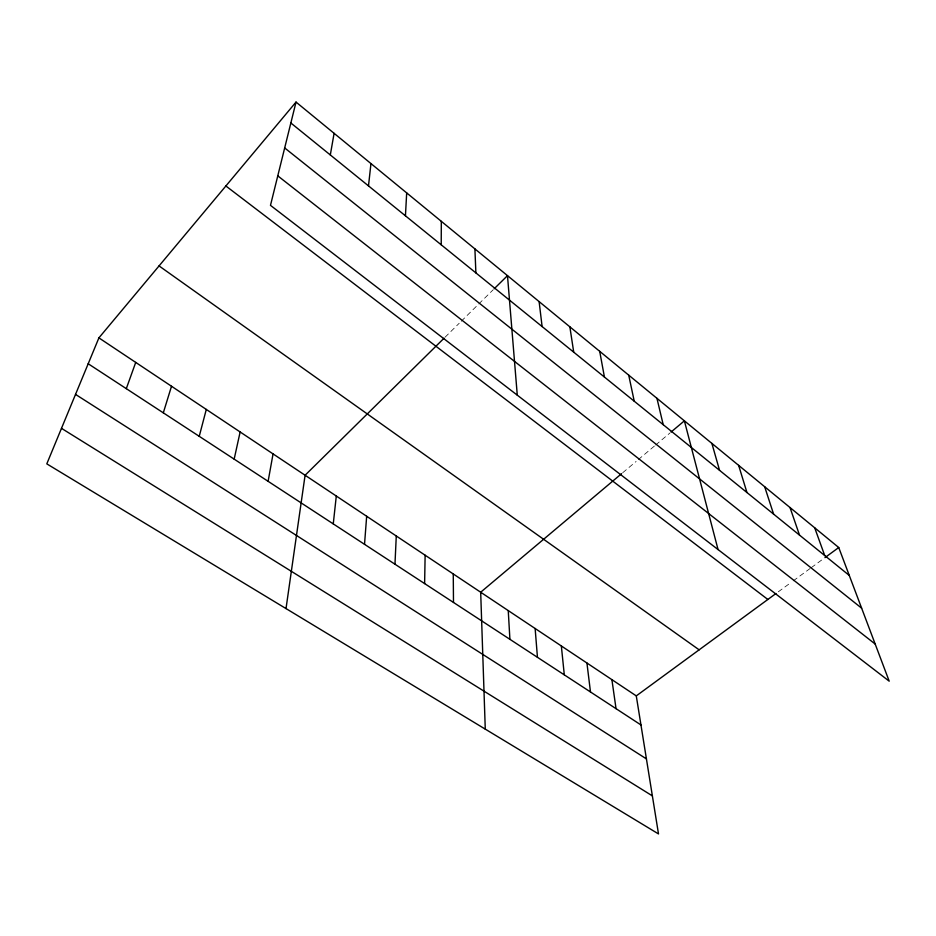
<?xml version="1.0" encoding="UTF-8"?>
<svg xmlns="http://www.w3.org/2000/svg" width="936" height="936" viewBox="0 0 936 936"><rect width="100%" height="100%" fill="white"/><g stroke="black" fill="none" stroke-linecap="round" stroke-linejoin="round"><path stroke-width="0.7" stroke-dasharray="4.68 3.51" d="M445.033 337.241L459.213 323.259M461.284 321.212L493.237 289.704M622.744 472.703L636.094 461.471M638.27 459.646L654.545 445.945M655.633 445.033L669.954 432.982M778.272 591.833L791.002 582.508M793.248 580.858L810.12 568.491M811.255 567.672L823.809 558.464"/><path stroke-width="1.4" d="M441.219 244.811L441.312 221.329M424.616 583.584L425.131 555.212M394.969 564.209L396.279 536M405.44 215.818L406.68 192.91M364.525 544.319L366.666 516.274M333.263 523.891L336.293 496.033M368.491 185.89L370.96 163.589M286.018 608.575L305.089 475.254L444.027 338.235M330.314 154.955L334.094 133.321M268.117 481.326L273.055 453.901M234.164 459.143L240.131 431.976M296.022 102.071L270.481 205.358L889.2 681.174L838.738 547.525L296.022 102.071L98.9 337.873L46.8 463.858L658.499 833.929L636.281 695.893L98.9 337.873M199.239 436.316L206.294 409.43M163.309 412.834L171.51 386.252M126.301 388.651L135.72 362.407M494.255 288.697L507.487 275.652L517.28 395.156M621.633 473.639L480.683 592.231L485.269 729.121M671.065 432.046L684.38 420.837L718.052 549.561M636.281 695.893L775.956 593.529M824.955 557.622L838.738 547.525M61.483 428.337L652.369 795.881M75.523 394.395L646.413 758.885M88.195 363.753L640.961 724.955M159.05 265.918L699.145 649.83M225.88 185.983L767.859 599.473M277.781 175.851L875.183 644.05M284.684 147.946L861.623 608.166M290.85 122.979L849.268 575.429M814.694 527.799L824.721 555.539M790.019 507.546L799.508 535.111M764.677 486.743L773.592 514.11M738.644 465.379L746.951 492.523M711.886 443.418L719.55 470.317M656.943 398.315L663.203 424.663M628.723 375.149L634.234 401.193M599.707 351.339L604.422 377.044M569.86 326.839L573.721 352.17M611.898 679.653L616.04 708.669M586.93 663.016L590.487 691.973M539.124 301.614L542.096 326.547M561.343 645.969L564.303 674.868M535.135 628.501L537.451 657.318M508.248 610.6L509.909 639.323M474.903 248.894L475.886 272.902M453.258 573.955L453.492 602.456"/></g></svg>
